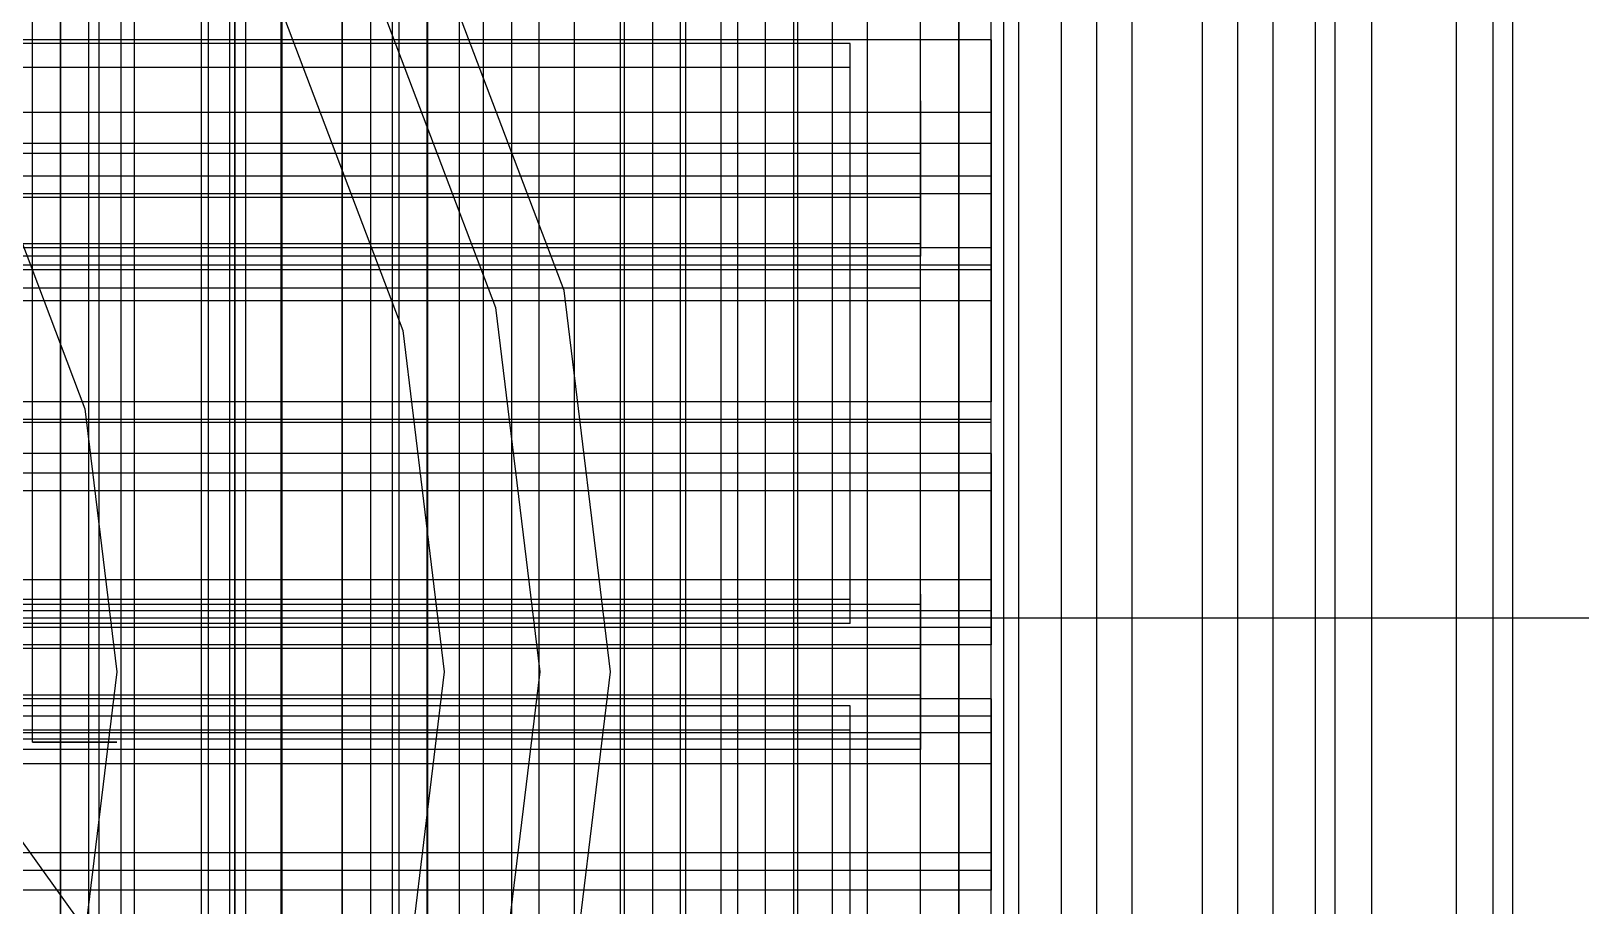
# Model space of a CAD drawing. Header units: millimetres. Extents: x -1355 to 669, y -1138 to 733.
# Drawn here: x -949.29 to -937.2, y 42.26 to 49.08 of the extents above; entities that cross this region are included whole.
import ezdxf

# ---------------------------------------------------------------- set-up
doc = ezdxf.new("R2010")
doc.units = ezdxf.units.MM
doc.layers.add('HIDDEN', color=8, linetype='Continuous')

msp = doc.modelspace()

# ---------------------------------------------------------------- linework, layer by layer
at = {"layer": 'HIDDEN'}
for points in [[(-947.698, 110), (-947.698, 33.08)], [(-947.698, 110), (-947.698, 33.08)], [(-946.198, 110), (-946.198, 33.08)], [(-946.198, 110), (-946.198, 33.08)], [(-941.698, 3.17), (-941.698, 109.75)], [(-941.698, 3.17), (-941.698, 109.75)], [(-940.698, 3.17), (-940.698, 109.75)], [(-940.698, 3.17), (-940.698, 109.75)], [(-942.048, 3.67), (-942.048, 109.25)], [(-942.048, 3.67), (-942.048, 109.25)], [(-942.048, 3.67), (-942.048, 109.25)], [(-942.048, 3.67), (-942.048, 109.25)], [(-942.048, 3.67), (-942.048, 109.25)], [(-942.048, 3.67), (-942.048, 109.25)], [(-941.698, 3.67), (-941.698, 109.25)], [(-941.698, 3.67), (-941.698, 109.25)], [(-941.698, 3.67), (-941.698, 109.25)], [(-941.698, 3.67), (-941.698, 109.25)], [(-941.698, 3.67), (-941.698, 109.25)], [(-941.698, 3.67), (-941.698, 109.25)], [(-939.598, 31.32), (-939.598, 56.84)], [(-939.598, 31.32), (-939.598, 56.84)], [(-939.598, 31.32), (-939.598, 56.84)], [(-939.598, 31.32), (-939.598, 56.84)], [(-939.873, 31.65), (-939.873, 56.51)], [(-939.873, 31.65), (-939.873, 56.51)], [(-939.873, 31.65), (-939.873, 56.51)], [(-939.873, 31.65), (-939.873, 56.51)], [(-939.268, 31.1), (-939.268, 56.4)], [(-939.268, 31.1), (-939.268, 56.4)], [(-939.268, 31.1), (-939.268, 56.4)], [(-939.268, 31.1), (-939.268, 56.4)], [(-939.114, 31.1), (-939.114, 56.4)], [(-939.114, 31.1), (-939.114, 56.4)], [(-939.114, 31.1), (-939.114, 56.4)], [(-939.114, 31.1), (-939.114, 56.4)], [(-939.114, 31.1), (-939.114, 56.4)], [(-939.114, 31.1), (-939.114, 56.4)], [(-939.114, 31.1), (-939.114, 56.4)], [(-939.114, 31.1), (-939.114, 56.4)], [(-939.114, 31.1), (-939.114, 56.4)], [(-939.114, 31.1), (-939.114, 56.4)], [(-939.114, 31.1), (-939.114, 56.4)], [(-939.114, 31.1), (-939.114, 56.4)], [(-939.114, 31.1), (-939.114, 56.4)], [(-939.114, 31.1), (-939.114, 56.4)], [(-939.114, 31.1), (-939.114, 56.4)], [(-939.114, 31.1), (-939.114, 56.4)], [(-939.114, 31.1), (-939.114, 56.4)], [(-939.114, 31.1), (-939.114, 56.4)], [(-939.114, 31.1), (-939.114, 56.4)], [(-939.114, 31.1), (-939.114, 56.4)], [(-938.828, 31.1), (-938.828, 56.4)], [(-938.828, 31.1), (-938.828, 56.4)], [(-938.168, 31.1), (-938.168, 56.4)], [(-938.168, 31.1), (-938.168, 56.4)], [(-937.882, 31.1), (-937.882, 56.4)], [(-937.882, 31.1), (-937.882, 56.4)], [(-937.882, 31.1), (-937.882, 56.4)], [(-937.882, 31.1), (-937.882, 56.4)], [(-937.882, 31.1), (-937.882, 56.4)], [(-937.882, 31.1), (-937.882, 56.4)], [(-937.882, 31.1), (-937.882, 56.4)], [(-937.882, 31.1), (-937.882, 56.4)], [(-937.882, 31.1), (-937.882, 56.4)], [(-937.882, 31.1), (-937.882, 56.4)], [(-937.882, 31.1), (-937.882, 56.4)], [(-937.882, 31.1), (-937.882, 56.4)], [(-937.882, 31.1), (-937.882, 56.4)], [(-937.882, 31.1), (-937.882, 56.4)], [(-937.882, 31.1), (-937.882, 56.4)], [(-937.882, 31.1), (-937.882, 56.4)], [(-937.882, 31.1), (-937.882, 56.4)], [(-937.882, 31.1), (-937.882, 56.4)], [(-937.882, 31.1), (-937.882, 56.4)], [(-937.882, 31.1), (-937.882, 56.4)], [(-937.728, 31.1), (-937.728, 56.4)], [(-937.728, 31.1), (-937.728, 56.4)], [(-937.728, 31.1), (-937.728, 56.4)], [(-937.728, 31.1), (-937.728, 56.4)], [(-940.148, 31.98), (-940.148, 56.18)], [(-940.148, 31.98), (-940.148, 56.18)], [(-940.148, 31.98), (-940.148, 56.18)], [(-940.148, 31.98), (-940.148, 56.18)], [(-940.698, 32.48), (-940.698, 55.68)], [(-940.698, 32.48), (-940.698, 55.68)], [(-940.698, 32.53), (-940.698, 55.63)], [(-940.698, 32.53), (-940.698, 55.63)], [(-940.698, 32.53), (-940.698, 55.63)], [(-940.698, 32.53), (-940.698, 55.63)], [(-940.698, 32.53), (-940.698, 55.63)], [(-940.698, 32.53), (-940.698, 55.63)], [(-940.973, 32.805), (-940.973, 55.355)], [(-940.973, 32.805), (-940.973, 55.355)], [(-940.973, 32.805), (-940.973, 55.355)], [(-940.973, 32.805), (-940.973, 55.355)], [(-940.973, 32.805), (-940.973, 55.355)], [(-940.973, 32.805), (-940.973, 55.355)], [(-940.973, 32.805), (-940.973, 55.355)], [(-940.973, 32.805), (-940.973, 55.355)], [(-941.248, 33.08), (-941.248, 55.08)], [(-941.248, 33.08), (-941.248, 55.08)], [(-941.248, 33.08), (-941.248, 55.08)], [(-941.248, 33.08), (-941.248, 55.08)], [(-941.248, 33.355), (-941.248, 54.805)], [(-941.248, 33.355), (-941.248, 54.805)], [(-941.248, 33.355), (-941.248, 54.805)], [(-941.248, 33.355), (-941.248, 54.805)], [(-941.248, 33.355), (-941.248, 54.805)], [(-941.248, 33.355), (-941.248, 54.805)], [(-948.756, 33.85), (-948.756, 54.31)], [(-948.756, 33.85), (-948.756, 54.31)], [(-948.481, 33.85), (-948.481, 54.31)], [(-948.481, 33.85), (-948.481, 54.31)], [(-947.612, 33.85), (-947.612, 54.31)], [(-947.612, 33.85), (-947.612, 54.31)], [(-947.337, 33.85), (-947.337, 54.31)], [(-947.337, 33.85), (-947.337, 54.31)], [(-946.858, 33.85), (-946.858, 54.31)], [(-946.858, 33.85), (-946.858, 54.31)], [(-946.468, 33.85), (-946.468, 54.31)], [(-946.468, 33.85), (-946.468, 54.31)], [(-946.193, 33.85), (-946.193, 54.31)], [(-946.193, 33.85), (-946.193, 54.31)], [(-945.324, 33.85), (-945.324, 54.31)], [(-945.324, 33.85), (-945.324, 54.31)], [(-945.049, 33.85), (-945.049, 54.31)], [(-945.049, 33.85), (-945.049, 54.31)], [(-944.438, 33.85), (-944.438, 54.31)], [(-944.438, 33.85), (-944.438, 54.31)], [(-944.18, 33.85), (-944.18, 54.31)], [(-944.18, 33.85), (-944.18, 54.31)], [(-943.905, 33.85), (-943.905, 54.31)], [(-943.905, 33.85), (-943.905, 54.31)], [(-943.036, 33.85), (-943.036, 54.31)], [(-943.036, 33.85), (-943.036, 54.31)], [(-942.761, 33.85), (-942.761, 54.31)], [(-942.761, 33.85), (-942.761, 54.31)], [(-949.055, 34.18), (-949.055, 53.98)], [(-948.586, 34.18), (-948.586, 53.98)], [(-947.33, 34.18), (-947.33, 53.98)], [(-946.862, 34.18), (-946.862, 53.98)], [(-946.415, 34.18), (-946.415, 53.98)], [(-945.946, 34.18), (-945.946, 53.98)], [(-944.69, 34.18), (-944.69, 53.98)], [(-944.222, 34.18), (-944.222, 53.98)], [(-943.775, 34.18), (-943.775, 53.98)], [(-943.306, 34.18), (-943.306, 53.98)], [(-942.05, 34.18), (-942.05, 53.98)], [(-941.582, 34.18), (-941.582, 53.98)], [(-949.058, 34.455), (-949.058, 53.705)], [(-949.058, 34.455), (-949.058, 53.705)], [(-949.058, 34.455), (-949.058, 53.705)], [(-949.058, 34.455), (-949.058, 53.705)], [(-949.058, 34.455), (-949.058, 53.705)], [(-949.058, 34.455), (-949.058, 53.705)], [(-948.838, 34.455), (-948.838, 53.705)], [(-948.838, 34.455), (-948.838, 53.705)], [(-948.838, 34.455), (-948.838, 53.705)], [(-948.838, 34.455), (-948.838, 53.705)], [(-948.838, 34.455), (-948.838, 53.705)], [(-948.838, 34.455), (-948.838, 53.705)], [(-947.958, 34.455), (-947.958, 53.705)], [(-947.958, 34.455), (-947.958, 53.705)], [(-947.958, 34.455), (-947.958, 53.705)], [(-947.958, 34.455), (-947.958, 53.705)], [(-947.958, 34.455), (-947.958, 53.705)], [(-947.958, 34.455), (-947.958, 53.705)], [(-947.903, 35.555), (-947.903, 53.705)], [(-947.738, 34.455), (-947.738, 53.705)], [(-947.738, 34.455), (-947.738, 53.705)], [(-947.738, 34.455), (-947.738, 53.705)], [(-947.738, 34.455), (-947.738, 53.705)], [(-947.738, 34.455), (-947.738, 53.705)], [(-947.738, 34.455), (-947.738, 53.705)], [(-946.858, 34.455), (-946.858, 53.705)], [(-946.858, 34.455), (-946.858, 53.705)], [(-946.858, 34.455), (-946.858, 53.705)], [(-946.858, 34.455), (-946.858, 53.705)], [(-946.858, 34.455), (-946.858, 53.705)], [(-946.858, 34.455), (-946.858, 53.705)], [(-946.638, 34.455), (-946.638, 53.705)], [(-946.638, 34.455), (-946.638, 53.705)], [(-946.638, 34.455), (-946.638, 53.705)], [(-946.638, 34.455), (-946.638, 53.705)], [(-946.638, 34.455), (-946.638, 53.705)], [(-946.638, 34.455), (-946.638, 53.705)], [(-945.758, 34.455), (-945.758, 53.705)], [(-945.758, 34.455), (-945.758, 53.705)], [(-945.758, 34.455), (-945.758, 53.705)], [(-945.758, 34.455), (-945.758, 53.705)], [(-945.758, 34.455), (-945.758, 53.705)], [(-945.758, 34.455), (-945.758, 53.705)], [(-945.538, 34.455), (-945.538, 53.705)], [(-945.538, 34.455), (-945.538, 53.705)], [(-945.538, 34.455), (-945.538, 53.705)], [(-945.538, 34.455), (-945.538, 53.705)], [(-945.538, 34.455), (-945.538, 53.705)], [(-945.538, 34.455), (-945.538, 53.705)], [(-944.658, 34.455), (-944.658, 53.705)], [(-944.658, 34.455), (-944.658, 53.705)], [(-944.658, 34.455), (-944.658, 53.705)], [(-944.658, 34.455), (-944.658, 53.705)], [(-944.658, 34.455), (-944.658, 53.705)], [(-944.658, 34.455), (-944.658, 53.705)], [(-944.438, 34.455), (-944.438, 53.705)], [(-944.438, 34.455), (-944.438, 53.705)], [(-944.438, 34.455), (-944.438, 53.705)], [(-944.438, 34.455), (-944.438, 53.705)], [(-944.438, 34.455), (-944.438, 53.705)], [(-944.438, 34.455), (-944.438, 53.705)], [(-943.558, 34.455), (-943.558, 53.705)], [(-943.558, 34.455), (-943.558, 53.705)], [(-943.558, 34.455), (-943.558, 53.705)], [(-943.558, 34.455), (-943.558, 53.705)], [(-943.558, 34.455), (-943.558, 53.705)], [(-943.558, 34.455), (-943.558, 53.705)], [(-943.338, 34.455), (-943.338, 53.705)], [(-943.338, 34.455), (-943.338, 53.705)], [(-943.338, 34.455), (-943.338, 53.705)], [(-943.338, 34.455), (-943.338, 53.705)], [(-943.338, 34.455), (-943.338, 53.705)], [(-943.338, 34.455), (-943.338, 53.705)], [(-949.278, 43.53), (-949.278, 52.33)], [(-946.198, 36.33), (-946.198, 51.83)], [(-946.198, 36.33), (-946.198, 51.83)], [(-942.348, 48.126), (-942.348, 50.939)], [(-942.348, 48.126), (-942.348, 50.939)], [(-942.348, 47.781), (-942.348, 50.594)], [(-942.348, 47.781), (-942.348, 50.594)], [(-941.798, 48.445), (-941.798, 50.623)], [(-947.698, 37.83), (-947.698, 50.33)], [(-947.698, 37.83), (-947.698, 50.33)], [(-945.13, 47.055), (-946.192, 49.857)], [(-946.679, 49.601), (-945.664, 46.923)], [(-941.798, 47.947), (-941.798, 49.57)], [(-941.798, 47.947), (-941.798, 49.57)], [(-941.798, 47.217), (-941.798, 49.395)], [(-947.339, 49.255), (-946.387, 46.745)], [(-941.798, 47.947), (-941.798, 49.15)], [(-941.798, 47.947), (-941.798, 49.15)], [(-941.798, 49.013), (-972.598, 49.013)], [(-941.798, 49.013), (-972.598, 49.013)], [(-942.898, 48.984), (-971.498, 48.984)], [(-942.898, 48.984), (-971.498, 48.984)], [(-942.898, 48.796), (-942.898, 48.984)], [(-942.898, 44.644), (-942.898, 48.984)], [(-942.898, 48.796), (-942.898, 48.984)], [(-942.898, 44.644), (-942.898, 48.984)], [(-941.798, 49.013), (-941.798, 47.81)], [(-941.798, 47.39), (-941.798, 49.013)], [(-941.798, 49.013), (-941.798, 47.81)], [(-941.798, 47.39), (-941.798, 49.013)], [(-942.898, 48.796), (-971.498, 48.796)], [(-942.898, 48.796), (-971.498, 48.796)], [(-942.898, 44.456), (-942.898, 48.796)], [(-942.898, 44.456), (-942.898, 48.796)], [(-942.348, 48.535), (-942.348, 48.517)], [(-942.348, 48.517), (-942.348, 48.535)], [(-942.348, 48.535), (-942.348, 48.517)], [(-942.348, 48.517), (-942.348, 48.535)], [(-942.348, 48.535), (-942.348, 48.517)], [(-942.348, 48.517), (-942.348, 48.535)], [(-942.348, 48.535), (-942.348, 48.517)], [(-942.348, 48.517), (-942.348, 48.535)], [(-942.348, 48.535), (-942.348, 48.517)], [(-942.348, 48.517), (-942.348, 48.535)], [(-942.348, 48.535), (-942.348, 48.517)], [(-942.348, 48.517), (-942.348, 48.535)], [(-942.348, 48.535), (-942.348, 48.517)], [(-942.348, 48.517), (-942.348, 48.535)], [(-942.348, 48.535), (-942.348, 48.517)], [(-942.348, 48.517), (-942.348, 48.535)], [(-942.348, 48.535), (-942.348, 48.517)], [(-942.348, 48.517), (-942.348, 48.535)], [(-942.348, 48.517), (-942.348, 48.466)], [(-942.348, 48.466), (-942.348, 48.517)], [(-942.348, 48.517), (-942.348, 48.466)], [(-942.348, 48.466), (-942.348, 48.517)], [(-942.348, 48.517), (-942.348, 48.466)], [(-942.348, 48.466), (-942.348, 48.517)], [(-942.348, 48.517), (-942.348, 48.466)], [(-942.348, 48.466), (-942.348, 48.517)], [(-942.348, 48.517), (-942.348, 48.466)], [(-942.348, 48.466), (-942.348, 48.517)], [(-942.348, 48.517), (-942.348, 48.466)], [(-942.348, 48.466), (-942.348, 48.517)], [(-942.348, 48.517), (-942.348, 48.466)], [(-942.348, 48.466), (-942.348, 48.517)], [(-942.348, 48.517), (-942.348, 48.466)], [(-942.348, 48.466), (-942.348, 48.517)], [(-942.348, 48.517), (-942.348, 48.466)], [(-942.348, 48.466), (-942.348, 48.517)], [(-941.798, 48.445), (-972.598, 48.445)], [(-942.348, 48.466), (-942.348, 48.383)], [(-942.348, 48.383), (-942.348, 48.466)], [(-942.348, 48.466), (-942.348, 48.383)], [(-942.348, 48.383), (-942.348, 48.466)], [(-942.348, 48.466), (-942.348, 48.383)], [(-942.348, 48.383), (-942.348, 48.466)], [(-942.348, 48.466), (-942.348, 48.383)], [(-942.348, 48.383), (-942.348, 48.466)], [(-942.348, 48.466), (-942.348, 48.383)], [(-942.348, 48.383), (-942.348, 48.466)], [(-942.348, 48.466), (-942.348, 48.383)], [(-942.348, 48.383), (-942.348, 48.466)], [(-942.348, 48.466), (-942.348, 48.383)], [(-942.348, 48.383), (-942.348, 48.466)], [(-942.348, 48.466), (-942.348, 48.383)], [(-942.348, 48.383), (-942.348, 48.466)], [(-942.348, 48.466), (-942.348, 48.383)], [(-942.348, 48.383), (-942.348, 48.466)], [(-942.348, 48.383), (-942.348, 48.274)], [(-942.348, 48.274), (-942.348, 48.383)], [(-942.348, 48.383), (-942.348, 48.274)], [(-942.348, 48.274), (-942.348, 48.383)], [(-942.348, 48.383), (-942.348, 48.274)], [(-942.348, 48.274), (-942.348, 48.383)], [(-942.348, 48.383), (-942.348, 48.274)], [(-942.348, 48.274), (-942.348, 48.383)], [(-942.348, 48.383), (-942.348, 48.274)], [(-942.348, 48.274), (-942.348, 48.383)], [(-942.348, 48.383), (-942.348, 48.274)], [(-942.348, 48.274), (-942.348, 48.383)], [(-942.348, 48.383), (-942.348, 48.274)], [(-942.348, 48.274), (-942.348, 48.383)], [(-942.348, 48.383), (-942.348, 48.274)], [(-942.348, 48.274), (-942.348, 48.383)], [(-942.348, 48.383), (-942.348, 48.274)], [(-942.348, 48.274), (-942.348, 48.383)], [(-941.798, 48.445), (-941.798, 47.217)], [(-942.348, 48.274), (-942.348, 48.145)], [(-942.348, 48.145), (-942.348, 48.274)], [(-942.348, 48.274), (-942.348, 48.145)], [(-942.348, 48.145), (-942.348, 48.274)], [(-942.348, 48.274), (-942.348, 48.145)], [(-942.348, 48.145), (-942.348, 48.274)], [(-942.348, 48.274), (-942.348, 48.145)], [(-942.348, 48.145), (-942.348, 48.274)], [(-942.348, 48.274), (-942.348, 48.145)], [(-942.348, 48.145), (-942.348, 48.274)], [(-942.348, 48.274), (-942.348, 48.145)], [(-942.348, 48.145), (-942.348, 48.274)], [(-942.348, 48.274), (-942.348, 48.145)], [(-942.348, 48.145), (-942.348, 48.274)], [(-942.348, 48.274), (-942.348, 48.145)], [(-942.348, 48.145), (-942.348, 48.274)], [(-942.348, 48.274), (-942.348, 48.145)], [(-942.348, 48.145), (-942.348, 48.274)], [(-941.798, 48.203), (-972.598, 48.203)], [(-942.348, 48.145), (-942.348, 48.003)], [(-942.348, 48.003), (-942.348, 48.145)], [(-942.348, 48.145), (-942.348, 48.003)], [(-942.348, 48.003), (-942.348, 48.145)], [(-942.348, 48.145), (-942.348, 48.003)], [(-942.348, 48.003), (-942.348, 48.145)], [(-942.348, 48.145), (-942.348, 48.003)], [(-942.348, 48.003), (-942.348, 48.145)], [(-942.348, 48.145), (-942.348, 48.003)], [(-942.348, 48.003), (-942.348, 48.145)], [(-942.348, 48.145), (-942.348, 48.003)], [(-942.348, 48.003), (-942.348, 48.145)], [(-942.348, 48.145), (-942.348, 48.003)], [(-942.348, 48.003), (-942.348, 48.145)], [(-942.348, 48.145), (-942.348, 48.003)], [(-942.348, 48.003), (-942.348, 48.145)], [(-942.348, 48.145), (-942.348, 48.003)], [(-942.348, 48.003), (-942.348, 48.145)], [(-941.798, 46.975), (-941.798, 48.203)], [(-941.798, 46.025), (-941.798, 48.203)], [(-942.348, 48.126), (-972.048, 48.126)], [(-942.348, 48.126), (-972.048, 48.126)], [(-949.601, 48.067), (-948.868, 46.133)], [(-942.348, 47.781), (-942.348, 48.126)], [(-942.348, 47.781), (-942.348, 48.126)], [(-941.798, 47.947), (-972.598, 47.947)], [(-941.798, 47.947), (-972.598, 47.947)], [(-942.348, 48.003), (-942.348, 47.857)], [(-942.348, 47.857), (-942.348, 48.003)], [(-942.348, 48.003), (-942.348, 47.857)], [(-942.348, 47.857), (-942.348, 48.003)], [(-942.348, 48.003), (-942.348, 47.857)], [(-942.348, 47.857), (-942.348, 48.003)], [(-942.348, 48.003), (-942.348, 47.857)], [(-942.348, 47.857), (-942.348, 48.003)], [(-942.348, 48.003), (-942.348, 47.857)], [(-942.348, 47.857), (-942.348, 48.003)], [(-942.348, 48.003), (-942.348, 47.857)], [(-942.348, 47.857), (-942.348, 48.003)], [(-942.348, 48.003), (-942.348, 47.857)], [(-942.348, 47.857), (-942.348, 48.003)], [(-942.348, 48.003), (-942.348, 47.857)], [(-942.348, 47.857), (-942.348, 48.003)], [(-942.348, 48.003), (-942.348, 47.857)], [(-942.348, 47.857), (-942.348, 48.003)], [(-941.798, 47.81), (-972.598, 47.81)], [(-941.798, 47.81), (-972.598, 47.81)], [(-942.348, 47.781), (-972.048, 47.781)], [(-942.348, 47.781), (-972.048, 47.781)], [(-942.348, 47.857), (-942.348, 47.715)], [(-942.348, 47.715), (-942.348, 47.857)], [(-942.348, 47.857), (-942.348, 47.715)], [(-942.348, 47.715), (-942.348, 47.857)], [(-942.348, 47.857), (-942.348, 47.715)], [(-942.348, 47.715), (-942.348, 47.857)], [(-942.348, 47.857), (-942.348, 47.715)], [(-942.348, 47.715), (-942.348, 47.857)], [(-942.348, 47.857), (-942.348, 47.715)], [(-942.348, 47.715), (-942.348, 47.857)], [(-942.348, 47.857), (-942.348, 47.715)], [(-942.348, 47.715), (-942.348, 47.857)], [(-942.348, 47.857), (-942.348, 47.715)], [(-942.348, 47.715), (-942.348, 47.857)], [(-942.348, 47.857), (-942.348, 47.715)], [(-942.348, 47.715), (-942.348, 47.857)], [(-942.348, 47.857), (-942.348, 47.715)], [(-942.348, 47.715), (-942.348, 47.857)], [(-941.798, 46.187), (-941.798, 47.81)], [(-941.798, 46.187), (-941.798, 47.81)], [(-942.348, 47.715), (-942.348, 47.586)], [(-942.348, 47.586), (-942.348, 47.715)], [(-942.348, 47.715), (-942.348, 47.586)], [(-942.348, 47.586), (-942.348, 47.715)], [(-942.348, 47.715), (-942.348, 47.586)], [(-942.348, 47.586), (-942.348, 47.715)], [(-942.348, 47.715), (-942.348, 47.586)], [(-942.348, 47.586), (-942.348, 47.715)], [(-942.348, 47.715), (-942.348, 47.586)], [(-942.348, 47.586), (-942.348, 47.715)], [(-942.348, 47.715), (-942.348, 47.586)], [(-942.348, 47.586), (-942.348, 47.715)], [(-942.348, 47.715), (-942.348, 47.586)], [(-942.348, 47.586), (-942.348, 47.715)], [(-942.348, 47.715), (-942.348, 47.586)], [(-942.348, 47.586), (-942.348, 47.715)], [(-942.348, 47.715), (-942.348, 47.586)], [(-942.348, 47.586), (-942.348, 47.715)], [(-942.348, 47.586), (-942.348, 47.477)], [(-942.348, 47.477), (-942.348, 47.586)], [(-942.348, 47.586), (-942.348, 47.477)], [(-942.348, 47.477), (-942.348, 47.586)], [(-942.348, 47.586), (-942.348, 47.477)], [(-942.348, 47.477), (-942.348, 47.586)], [(-942.348, 47.586), (-942.348, 47.477)], [(-942.348, 47.477), (-942.348, 47.586)], [(-942.348, 47.586), (-942.348, 47.477)], [(-942.348, 47.477), (-942.348, 47.586)], [(-942.348, 47.586), (-942.348, 47.477)], [(-942.348, 47.477), (-942.348, 47.586)], [(-942.348, 47.586), (-942.348, 47.477)], [(-942.348, 47.477), (-942.348, 47.586)], [(-942.348, 47.586), (-942.348, 47.477)], [(-942.348, 47.477), (-942.348, 47.586)], [(-942.348, 47.586), (-942.348, 47.477)], [(-942.348, 47.477), (-942.348, 47.586)], [(-942.348, 47.419), (-972.048, 47.419)], [(-942.348, 47.419), (-972.048, 47.419)], [(-942.348, 47.477), (-942.348, 47.394)], [(-942.348, 47.394), (-942.348, 47.477)], [(-942.348, 47.477), (-942.348, 47.394)], [(-942.348, 47.394), (-942.348, 47.477)], [(-942.348, 47.477), (-942.348, 47.394)], [(-942.348, 47.394), (-942.348, 47.477)], [(-942.348, 47.477), (-942.348, 47.394)], [(-942.348, 47.394), (-942.348, 47.477)], [(-942.348, 47.477), (-942.348, 47.394)], [(-942.348, 47.394), (-942.348, 47.477)], [(-942.348, 47.477), (-942.348, 47.394)], [(-942.348, 47.394), (-942.348, 47.477)], [(-942.348, 47.477), (-942.348, 47.394)], [(-942.348, 47.394), (-942.348, 47.477)], [(-942.348, 47.477), (-942.348, 47.394)], [(-942.348, 47.394), (-942.348, 47.477)], [(-942.348, 47.477), (-942.348, 47.394)], [(-942.348, 47.394), (-942.348, 47.477)], [(-942.348, 47.074), (-942.348, 47.419)], [(-942.348, 44.606), (-942.348, 47.419)], [(-942.348, 47.074), (-942.348, 47.419)], [(-942.348, 44.606), (-942.348, 47.419)], [(-941.798, 47.39), (-972.598, 47.39)], [(-941.798, 47.39), (-972.598, 47.39)], [(-942.348, 47.325), (-972.048, 47.325)], [(-942.348, 47.325), (-972.048, 47.325)], [(-942.348, 47.325), (-972.048, 47.325)], [(-942.348, 47.325), (-972.048, 47.325)], [(-942.348, 47.325), (-972.048, 47.325)], [(-942.348, 47.325), (-972.048, 47.325)], [(-942.348, 47.325), (-972.048, 47.325)], [(-942.348, 47.325), (-972.048, 47.325)], [(-942.348, 47.325), (-972.048, 47.325)], [(-942.348, 47.394), (-942.348, 47.343)], [(-942.348, 47.343), (-942.348, 47.394)], [(-942.348, 47.394), (-942.348, 47.343)], [(-942.348, 47.343), (-942.348, 47.394)], [(-942.348, 47.394), (-942.348, 47.343)], [(-942.348, 47.343), (-942.348, 47.394)], [(-942.348, 47.394), (-942.348, 47.343)], [(-942.348, 47.343), (-942.348, 47.394)], [(-942.348, 47.394), (-942.348, 47.343)], [(-942.348, 47.343), (-942.348, 47.394)], [(-942.348, 47.394), (-942.348, 47.343)], [(-942.348, 47.343), (-942.348, 47.394)], [(-942.348, 47.394), (-942.348, 47.343)], [(-942.348, 47.343), (-942.348, 47.394)], [(-942.348, 47.394), (-942.348, 47.343)], [(-942.348, 47.343), (-942.348, 47.394)], [(-942.348, 47.394), (-942.348, 47.343)], [(-942.348, 47.343), (-942.348, 47.394)], [(-942.348, 47.343), (-942.348, 47.325)], [(-942.348, 47.325), (-942.348, 47.343)], [(-942.348, 47.343), (-942.348, 47.325)], [(-942.348, 47.325), (-942.348, 47.343)], [(-942.348, 47.343), (-942.348, 47.325)], [(-942.348, 47.325), (-942.348, 47.343)], [(-942.348, 47.343), (-942.348, 47.325)], [(-942.348, 47.325), (-942.348, 47.343)], [(-942.348, 47.343), (-942.348, 47.325)], [(-942.348, 47.325), (-942.348, 47.343)], [(-942.348, 47.343), (-942.348, 47.325)], [(-942.348, 47.325), (-942.348, 47.343)], [(-942.348, 47.343), (-942.348, 47.325)], [(-942.348, 47.325), (-942.348, 47.343)], [(-942.348, 47.343), (-942.348, 47.325)], [(-942.348, 47.325), (-942.348, 47.343)], [(-942.348, 47.343), (-942.348, 47.325)], [(-942.348, 47.325), (-942.348, 47.343)], [(-941.798, 47.39), (-941.798, 46.187)], [(-941.798, 47.39), (-941.798, 46.187)], [(-941.798, 47.253), (-972.598, 47.253)], [(-941.798, 47.253), (-972.598, 47.253)], [(-941.798, 47.217), (-972.598, 47.217)], [(-941.798, 46.05), (-941.798, 47.253)], [(-941.798, 45.63), (-941.798, 47.253)], [(-941.798, 46.05), (-941.798, 47.253)], [(-941.798, 45.63), (-941.798, 47.253)], [(-942.348, 47.074), (-972.048, 47.074)], [(-942.348, 47.074), (-972.048, 47.074)], [(-952.451, 47.071), (-946.558, 38.844)], [(-944.768, 44.08), (-945.13, 47.055)], [(-942.348, 44.261), (-942.348, 47.074)], [(-942.348, 44.261), (-942.348, 47.074)], [(-941.798, 46.975), (-972.598, 46.975)], [(-945.664, 46.923), (-945.318, 44.08)], [(-941.798, 44.797), (-941.798, 46.975)], [(-946.387, 46.745), (-946.064, 44.08)], [(-941.798, 46.187), (-972.598, 46.187)], [(-941.798, 46.187), (-972.598, 46.187)], [(-948.868, 46.133), (-948.618, 44.08)], [(-941.798, 46.05), (-972.598, 46.05)], [(-941.798, 46.05), (-972.598, 46.05)], [(-941.798, 46.025), (-972.598, 46.025)], [(-941.798, 44.427), (-941.798, 46.05)], [(-941.798, 44.427), (-941.798, 46.05)], [(-941.798, 44.797), (-941.798, 46.025)], [(-941.798, 45.783), (-972.598, 45.783)], [(-941.798, 45.783), (-941.798, 44.555)], [(-941.798, 43.605), (-941.798, 45.783)], [(-941.798, 45.63), (-972.598, 45.63)], [(-941.798, 45.63), (-972.598, 45.63)], [(-941.798, 44.427), (-941.798, 45.63)], [(-941.798, 44.427), (-941.798, 45.63)], [(-941.798, 45.493), (-972.598, 45.493)], [(-941.798, 45.493), (-972.598, 45.493)], [(-941.798, 45.493), (-941.798, 44.29)], [(-941.798, 43.87), (-941.798, 45.493)], [(-941.798, 45.493), (-941.798, 44.29)], [(-941.798, 43.87), (-941.798, 45.493)], [(-941.798, 44.797), (-972.598, 44.797)], [(-942.898, 44.644), (-971.498, 44.644)], [(-942.898, 44.644), (-971.498, 44.644)], [(-942.898, 44.456), (-942.898, 44.644)], [(-942.898, 44.456), (-942.898, 44.644)], [(-942.348, 44.685), (-942.348, 44.667)], [(-942.348, 44.667), (-942.348, 44.685)], [(-942.348, 44.685), (-942.348, 44.667)], [(-942.348, 44.667), (-942.348, 44.685)], [(-942.348, 44.685), (-942.348, 44.667)], [(-942.348, 44.667), (-942.348, 44.685)], [(-942.348, 44.685), (-942.348, 44.667)], [(-942.348, 44.667), (-942.348, 44.685)], [(-942.348, 44.685), (-942.348, 44.667)], [(-942.348, 44.667), (-942.348, 44.685)], [(-942.348, 44.685), (-942.348, 44.667)], [(-942.348, 44.667), (-942.348, 44.685)], [(-942.348, 44.685), (-942.348, 44.667)], [(-942.348, 44.667), (-942.348, 44.685)], [(-942.348, 44.685), (-942.348, 44.667)], [(-942.348, 44.667), (-942.348, 44.685)], [(-942.348, 44.685), (-942.348, 44.667)], [(-942.348, 44.667), (-942.348, 44.685)], [(-942.348, 44.667), (-942.348, 44.616)], [(-942.348, 44.616), (-942.348, 44.667)], [(-942.348, 44.667), (-942.348, 44.616)], [(-942.348, 44.616), (-942.348, 44.667)], [(-942.348, 44.667), (-942.348, 44.616)], [(-942.348, 44.616), (-942.348, 44.667)], [(-942.348, 44.667), (-942.348, 44.616)], [(-942.348, 44.616), (-942.348, 44.667)], [(-942.348, 44.667), (-942.348, 44.616)], [(-942.348, 44.616), (-942.348, 44.667)], [(-942.348, 44.667), (-942.348, 44.616)], [(-942.348, 44.616), (-942.348, 44.667)], [(-942.348, 44.667), (-942.348, 44.616)], [(-942.348, 44.616), (-942.348, 44.667)], [(-942.348, 44.667), (-942.348, 44.616)], [(-942.348, 44.616), (-942.348, 44.667)], [(-942.348, 44.667), (-942.348, 44.616)], [(-942.348, 44.616), (-942.348, 44.667)], [(-941.798, 44.555), (-972.598, 44.555)], [(-942.348, 44.606), (-972.048, 44.606)], [(-942.348, 44.606), (-972.048, 44.606)], [(-942.348, 44.616), (-942.348, 44.533)], [(-942.348, 44.533), (-942.348, 44.616)], [(-942.348, 44.616), (-942.348, 44.533)], [(-942.348, 44.533), (-942.348, 44.616)], [(-942.348, 44.616), (-942.348, 44.533)], [(-942.348, 44.533), (-942.348, 44.616)], [(-942.348, 44.616), (-942.348, 44.533)], [(-942.348, 44.533), (-942.348, 44.616)], [(-942.348, 44.616), (-942.348, 44.533)], [(-942.348, 44.533), (-942.348, 44.616)], [(-942.348, 44.616), (-942.348, 44.533)], [(-942.348, 44.533), (-942.348, 44.616)], [(-942.348, 44.616), (-942.348, 44.533)], [(-942.348, 44.533), (-942.348, 44.616)], [(-942.348, 44.616), (-942.348, 44.533)], [(-942.348, 44.533), (-942.348, 44.616)], [(-942.348, 44.616), (-942.348, 44.533)], [(-942.348, 44.533), (-942.348, 44.616)], [(-942.348, 44.261), (-942.348, 44.606)], [(-942.348, 44.261), (-942.348, 44.606)], [(-942.348, 44.533), (-942.348, 44.424)], [(-942.348, 44.424), (-942.348, 44.533)], [(-942.348, 44.533), (-942.348, 44.424)], [(-942.348, 44.424), (-942.348, 44.533)], [(-942.348, 44.533), (-942.348, 44.424)], [(-942.348, 44.424), (-942.348, 44.533)], [(-942.348, 44.533), (-942.348, 44.424)], [(-942.348, 44.424), (-942.348, 44.533)], [(-942.348, 44.533), (-942.348, 44.424)], [(-942.348, 44.424), (-942.348, 44.533)], [(-942.348, 44.533), (-942.348, 44.424)], [(-942.348, 44.424), (-942.348, 44.533)], [(-942.348, 44.533), (-942.348, 44.424)], [(-942.348, 44.424), (-942.348, 44.533)], [(-942.348, 44.533), (-942.348, 44.424)], [(-942.348, 44.424), (-942.348, 44.533)], [(-942.348, 44.533), (-942.348, 44.424)], [(-942.348, 44.424), (-942.348, 44.533)], [(-941.798, 42.377), (-941.798, 44.555)], [(-919.698, 44.5), (-994.698, 44.5)], [(-919.698, 44.5), (-994.698, 44.5)], [(-941.798, 44.427), (-972.598, 44.427)], [(-941.798, 44.427), (-972.598, 44.427)], [(-942.898, 44.456), (-971.498, 44.456)], [(-942.898, 44.456), (-971.498, 44.456)], [(-942.348, 44.424), (-942.348, 44.295)], [(-942.348, 44.295), (-942.348, 44.424)], [(-942.348, 44.424), (-942.348, 44.295)], [(-942.348, 44.295), (-942.348, 44.424)], [(-942.348, 44.424), (-942.348, 44.295)], [(-942.348, 44.295), (-942.348, 44.424)], [(-942.348, 44.424), (-942.348, 44.295)], [(-942.348, 44.295), (-942.348, 44.424)], [(-942.348, 44.424), (-942.348, 44.295)], [(-942.348, 44.295), (-942.348, 44.424)], [(-942.348, 44.424), (-942.348, 44.295)], [(-942.348, 44.295), (-942.348, 44.424)], [(-942.348, 44.424), (-942.348, 44.295)], [(-942.348, 44.295), (-942.348, 44.424)], [(-942.348, 44.424), (-942.348, 44.295)], [(-942.348, 44.295), (-942.348, 44.424)], [(-942.348, 44.424), (-942.348, 44.295)], [(-942.348, 44.295), (-942.348, 44.424)], [(-941.798, 44.29), (-972.598, 44.29)], [(-941.798, 44.29), (-972.598, 44.29)], [(-942.348, 44.261), (-972.048, 44.261)], [(-942.348, 44.261), (-972.048, 44.261)], [(-942.348, 44.295), (-942.348, 44.153)], [(-942.348, 44.153), (-942.348, 44.295)], [(-942.348, 44.295), (-942.348, 44.153)], [(-942.348, 44.153), (-942.348, 44.295)], [(-942.348, 44.295), (-942.348, 44.153)], [(-942.348, 44.153), (-942.348, 44.295)], [(-942.348, 44.295), (-942.348, 44.153)], [(-942.348, 44.153), (-942.348, 44.295)], [(-942.348, 44.295), (-942.348, 44.153)], [(-942.348, 44.153), (-942.348, 44.295)], [(-942.348, 44.295), (-942.348, 44.153)], [(-942.348, 44.153), (-942.348, 44.295)], [(-942.348, 44.295), (-942.348, 44.153)], [(-942.348, 44.153), (-942.348, 44.295)], [(-942.348, 44.295), (-942.348, 44.153)], [(-942.348, 44.153), (-942.348, 44.295)], [(-942.348, 44.295), (-942.348, 44.153)], [(-942.348, 44.153), (-942.348, 44.295)], [(-941.798, 42.667), (-941.798, 44.29)], [(-941.798, 42.667), (-941.798, 44.29)], [(-942.348, 44.153), (-942.348, 44.007)], [(-942.348, 44.007), (-942.348, 44.153)], [(-942.348, 44.153), (-942.348, 44.007)], [(-942.348, 44.007), (-942.348, 44.153)], [(-942.348, 44.153), (-942.348, 44.007)], [(-942.348, 44.007), (-942.348, 44.153)], [(-942.348, 44.153), (-942.348, 44.007)], [(-942.348, 44.007), (-942.348, 44.153)], [(-942.348, 44.153), (-942.348, 44.007)], [(-942.348, 44.007), (-942.348, 44.153)], [(-942.348, 44.153), (-942.348, 44.007)], [(-942.348, 44.007), (-942.348, 44.153)], [(-942.348, 44.153), (-942.348, 44.007)], [(-942.348, 44.007), (-942.348, 44.153)], [(-942.348, 44.153), (-942.348, 44.007)], [(-942.348, 44.007), (-942.348, 44.153)], [(-942.348, 44.153), (-942.348, 44.007)], [(-942.348, 44.007), (-942.348, 44.153)], [(-948.618, 44.08), (-948.868, 42.027)], [(-946.064, 44.08), (-946.387, 41.415)], [(-945.318, 44.08), (-945.664, 41.237)], [(-945.13, 41.105), (-944.768, 44.08)], [(-942.348, 43.899), (-972.048, 43.899)], [(-942.348, 43.899), (-972.048, 43.899)], [(-942.348, 44.007), (-942.348, 43.865)], [(-942.348, 43.865), (-942.348, 44.007)], [(-942.348, 44.007), (-942.348, 43.865)], [(-942.348, 43.865), (-942.348, 44.007)], [(-942.348, 44.007), (-942.348, 43.865)], [(-942.348, 43.865), (-942.348, 44.007)], [(-942.348, 44.007), (-942.348, 43.865)], [(-942.348, 43.865), (-942.348, 44.007)], [(-942.348, 44.007), (-942.348, 43.865)], [(-942.348, 43.865), (-942.348, 44.007)], [(-942.348, 44.007), (-942.348, 43.865)], [(-942.348, 43.865), (-942.348, 44.007)], [(-942.348, 44.007), (-942.348, 43.865)], [(-942.348, 43.865), (-942.348, 44.007)], [(-942.348, 44.007), (-942.348, 43.865)], [(-942.348, 43.865), (-942.348, 44.007)], [(-942.348, 44.007), (-942.348, 43.865)], [(-942.348, 43.865), (-942.348, 44.007)], [(-942.348, 43.554), (-942.348, 43.899)], [(-942.348, 41.086), (-942.348, 43.899)], [(-942.348, 43.554), (-942.348, 43.899)], [(-942.348, 41.086), (-942.348, 43.899)], [(-941.798, 43.87), (-972.598, 43.87)], [(-941.798, 43.87), (-972.598, 43.87)], [(-942.898, 43.814), (-971.498, 43.814)], [(-942.898, 43.814), (-971.498, 43.814)], [(-942.898, 43.626), (-942.898, 43.814)], [(-942.898, 39.474), (-942.898, 43.814)], [(-942.898, 43.626), (-942.898, 43.814)], [(-942.898, 39.474), (-942.898, 43.814)], [(-942.348, 43.865), (-942.348, 43.736)], [(-942.348, 43.736), (-942.348, 43.865)], [(-942.348, 43.865), (-942.348, 43.736)], [(-942.348, 43.736), (-942.348, 43.865)], [(-942.348, 43.865), (-942.348, 43.736)], [(-942.348, 43.736), (-942.348, 43.865)], [(-942.348, 43.865), (-942.348, 43.736)], [(-942.348, 43.736), (-942.348, 43.865)], [(-942.348, 43.865), (-942.348, 43.736)], [(-942.348, 43.736), (-942.348, 43.865)], [(-942.348, 43.865), (-942.348, 43.736)], [(-942.348, 43.736), (-942.348, 43.865)], [(-942.348, 43.865), (-942.348, 43.736)], [(-942.348, 43.736), (-942.348, 43.865)], [(-942.348, 43.865), (-942.348, 43.736)], [(-942.348, 43.736), (-942.348, 43.865)], [(-942.348, 43.865), (-942.348, 43.736)], [(-942.348, 43.736), (-942.348, 43.865)], [(-941.798, 43.87), (-941.798, 42.667)], [(-941.798, 43.87), (-941.798, 42.667)], [(-941.798, 43.733), (-972.598, 43.733)], [(-941.798, 43.733), (-972.598, 43.733)], [(-942.348, 43.736), (-942.348, 43.627)], [(-942.348, 43.627), (-942.348, 43.736)], [(-942.348, 43.736), (-942.348, 43.627)], [(-942.348, 43.627), (-942.348, 43.736)], [(-942.348, 43.736), (-942.348, 43.627)], [(-942.348, 43.627), (-942.348, 43.736)], [(-942.348, 43.736), (-942.348, 43.627)], [(-942.348, 43.627), (-942.348, 43.736)], [(-942.348, 43.736), (-942.348, 43.627)], [(-942.348, 43.627), (-942.348, 43.736)], [(-942.348, 43.736), (-942.348, 43.627)], [(-942.348, 43.627), (-942.348, 43.736)], [(-942.348, 43.736), (-942.348, 43.627)], [(-942.348, 43.627), (-942.348, 43.736)], [(-942.348, 43.736), (-942.348, 43.627)], [(-942.348, 43.627), (-942.348, 43.736)], [(-942.348, 43.736), (-942.348, 43.627)], [(-942.348, 43.627), (-942.348, 43.736)], [(-941.798, 42.53), (-941.798, 43.733)], [(-941.798, 42.11), (-941.798, 43.733)], [(-941.798, 42.53), (-941.798, 43.733)], [(-941.798, 42.11), (-941.798, 43.733)], [(-941.798, 43.605), (-972.598, 43.605)], [(-942.348, 43.554), (-972.048, 43.554)], [(-942.348, 43.554), (-972.048, 43.554)], [(-942.898, 43.626), (-971.498, 43.626)], [(-942.898, 43.626), (-971.498, 43.626)], [(-942.898, 39.286), (-942.898, 43.626)], [(-942.898, 39.286), (-942.898, 43.626)], [(-942.348, 43.627), (-942.348, 43.544)], [(-942.348, 43.544), (-942.348, 43.627)], [(-942.348, 43.627), (-942.348, 43.544)], [(-942.348, 43.544), (-942.348, 43.627)], [(-942.348, 43.627), (-942.348, 43.544)], [(-942.348, 43.544), (-942.348, 43.627)], [(-942.348, 43.627), (-942.348, 43.544)], [(-942.348, 43.544), (-942.348, 43.627)], [(-942.348, 43.627), (-942.348, 43.544)], [(-942.348, 43.544), (-942.348, 43.627)], [(-942.348, 43.627), (-942.348, 43.544)], [(-942.348, 43.544), (-942.348, 43.627)], [(-942.348, 43.627), (-942.348, 43.544)], [(-942.348, 43.544), (-942.348, 43.627)], [(-942.348, 43.627), (-942.348, 43.544)], [(-942.348, 43.544), (-942.348, 43.627)], [(-942.348, 43.627), (-942.348, 43.544)], [(-942.348, 43.544), (-942.348, 43.627)], [(-942.348, 40.741), (-942.348, 43.554)], [(-942.348, 40.741), (-942.348, 43.554)], [(-942.348, 43.544), (-942.348, 43.493)], [(-942.348, 43.493), (-942.348, 43.544)], [(-942.348, 43.544), (-942.348, 43.493)], [(-942.348, 43.493), (-942.348, 43.544)], [(-942.348, 43.544), (-942.348, 43.493)], [(-942.348, 43.493), (-942.348, 43.544)], [(-942.348, 43.544), (-942.348, 43.493)], [(-942.348, 43.493), (-942.348, 43.544)], [(-942.348, 43.544), (-942.348, 43.493)], [(-942.348, 43.493), (-942.348, 43.544)], [(-942.348, 43.544), (-942.348, 43.493)], [(-942.348, 43.493), (-942.348, 43.544)], [(-942.348, 43.544), (-942.348, 43.493)], [(-942.348, 43.493), (-942.348, 43.544)], [(-942.348, 43.544), (-942.348, 43.493)], [(-942.348, 43.493), (-942.348, 43.544)], [(-942.348, 43.544), (-942.348, 43.493)], [(-942.348, 43.493), (-942.348, 43.544)], [(-941.798, 43.605), (-941.798, 42.377)], [(-942.348, 43.475), (-972.048, 43.475)], [(-942.348, 43.475), (-972.048, 43.475)], [(-942.348, 43.475), (-972.048, 43.475)], [(-942.348, 43.475), (-972.048, 43.475)], [(-942.348, 43.475), (-972.048, 43.475)], [(-942.348, 43.475), (-972.048, 43.475)], [(-942.348, 43.475), (-972.048, 43.475)], [(-942.348, 43.475), (-972.048, 43.475)], [(-942.348, 43.475), (-972.048, 43.475)], [(-949.269, 43.53), (-949.278, 43.53)], [(-949.278, 43.53), (-949.269, 43.53)], [(-949.241, 43.53), (-949.269, 43.53)], [(-949.269, 43.53), (-949.241, 43.53)], [(-949.195, 43.53), (-949.241, 43.53)], [(-949.241, 43.53), (-949.195, 43.53)], [(-949.136, 43.53), (-949.195, 43.53)], [(-949.195, 43.53), (-949.136, 43.53)], [(-949.065, 43.53), (-949.136, 43.53)], [(-949.136, 43.53), (-949.065, 43.53)], [(-948.988, 43.53), (-949.065, 43.53)], [(-949.065, 43.53), (-948.988, 43.53)], [(-948.909, 43.53), (-948.988, 43.53)], [(-948.988, 43.53), (-948.909, 43.53)], [(-948.831, 43.53), (-948.909, 43.53)], [(-948.909, 43.53), (-948.831, 43.53)], [(-948.761, 43.53), (-948.831, 43.53)], [(-948.831, 43.53), (-948.761, 43.53)], [(-948.701, 43.53), (-948.761, 43.53)], [(-948.761, 43.53), (-948.701, 43.53)], [(-948.656, 43.53), (-948.701, 43.53)], [(-948.701, 43.53), (-948.656, 43.53)], [(-948.628, 43.53), (-948.656, 43.53)], [(-948.656, 43.53), (-948.628, 43.53)], [(-948.618, 43.53), (-948.628, 43.53)], [(-948.628, 43.53), (-948.618, 43.53)], [(-942.348, 43.493), (-942.348, 43.475)], [(-942.348, 43.475), (-942.348, 43.493)], [(-942.348, 43.493), (-942.348, 43.475)], [(-942.348, 43.475), (-942.348, 43.493)], [(-942.348, 43.493), (-942.348, 43.475)], [(-942.348, 43.475), (-942.348, 43.493)], [(-942.348, 43.493), (-942.348, 43.475)], [(-942.348, 43.475), (-942.348, 43.493)], [(-942.348, 43.493), (-942.348, 43.475)], [(-942.348, 43.475), (-942.348, 43.493)], [(-942.348, 43.493), (-942.348, 43.475)], [(-942.348, 43.475), (-942.348, 43.493)], [(-942.348, 43.493), (-942.348, 43.475)], [(-942.348, 43.475), (-942.348, 43.493)], [(-942.348, 43.493), (-942.348, 43.475)], [(-942.348, 43.475), (-942.348, 43.493)], [(-942.348, 43.493), (-942.348, 43.475)], [(-942.348, 43.475), (-942.348, 43.493)], [(-941.798, 43.363), (-972.598, 43.363)], [(-941.798, 42.135), (-941.798, 43.363)], [(-941.798, 41.185), (-941.798, 43.363)], [(-941.798, 42.667), (-972.598, 42.667)], [(-941.798, 42.667), (-972.598, 42.667)], [(-941.798, 42.53), (-972.598, 42.53)], [(-941.798, 42.53), (-972.598, 42.53)], [(-941.798, 40.907), (-941.798, 42.53)], [(-941.798, 40.907), (-941.798, 42.53)], [(-941.798, 42.377), (-972.598, 42.377)]]:
    msp.add_lwpolyline(points, dxfattribs=at)

doc.saveas('drawing.dxf')
